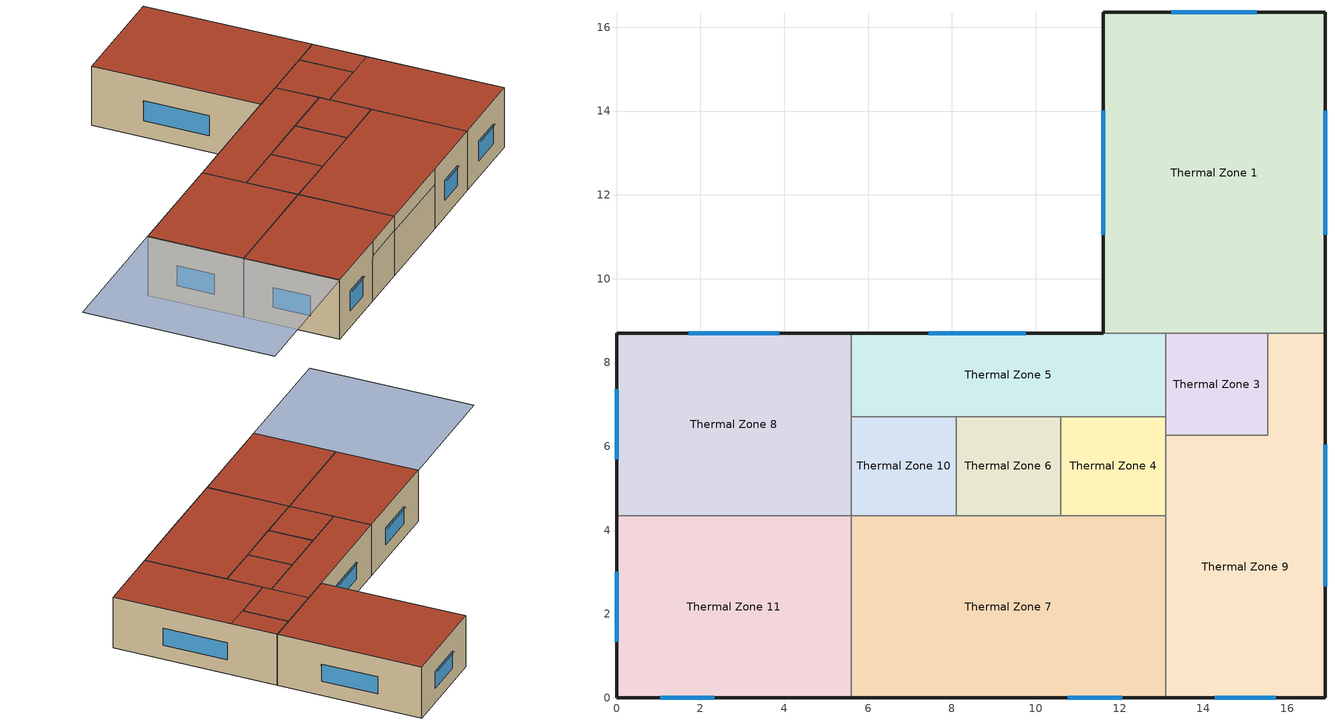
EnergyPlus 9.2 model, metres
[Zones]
Thermal Zone 1
 floor outside (ExtSlabCarpet 4in ClimateZone 1-8): 16.9,16.36 16.9,8.7 11.61,8.7 11.61,16.36 z0.71
 wall outside (ASHRAE 189.1-2009 ExtWall SteelFrame ClimateZone 4-8): 16.9,8.7 16.9,16.36 11.61,16.36 11.61,8.7 z0.71:3.58
 wall to Thermal Zone 3 (Interior Wall): 13.1,8.7 15.54,8.7 z0.71:3.58
 wall to Thermal Zone 5 (Air Wall): 11.61,8.7 13.1,8.7 z0.71:3.58
 wall to Thermal Zone 9 (Air Wall): 15.54,8.7 16.9,8.7 z0.71:3.58
 window (ASHRAE 189.1-2009 ExtWindow ClimateZone alt-res 4-5): 11.61,14.01 11.61,11.05 / 15.28,16.36 13.23,16.36 / 16.9,11.05 16.9,14.01 z1.51:2.47
 roof outside (ASHRAE 189.1-2009 ExtRoof IEAD ClimateZone 2-5): 16.9,8.7 16.9,16.36 11.61,16.36 11.61,8.7 z3.58
Thermal Zone 10
 floor outside (ExtSlabCarpet 4in ClimateZone 1-8): 8.1,6.71 8.1,4.35 5.6,4.35 5.6,6.71 z0.71
 wall to Thermal Zone 5 (Interior Wall): 8.1,6.71 5.6,6.71 z0.71:3.58
 wall to Thermal Zone 6 (Interior Wall): 8.1,4.35 8.1,6.71 z0.71:3.58
 wall to Thermal Zone 7 (Interior Wall): 5.6,4.35 8.1,4.35 z0.71:3.58
 wall to Thermal Zone 8 (Interior Wall): 5.6,6.71 5.6,4.35 z0.71:3.58
 roof outside (ASHRAE 189.1-2009 ExtRoof IEAD ClimateZone 2-5): 8.1,4.35 8.1,6.71 5.6,6.71 5.6,4.35 z3.58
Thermal Zone 11
 floor outside (ExtSlabCarpet 4in ClimateZone 1-8): 5.6,4.35 5.6,0 0,0 0,4.35 z0.71
 wall outside (ASHRAE 189.1-2009 ExtWall SteelFrame ClimateZone 4-8): 0,4.35 0,0 3.37,0 z0.71:3.58; 3.37,0 5.6,0 z2.87:3.58
 wall to Thermal Zone 7 (Air Wall): 5.6,0 5.6,4.35 z0.71:3.58
 wall adiabatic (Interior Wall): 3.37,0 5.6,0 z0.71:2.87
 wall to Thermal Zone 8 (Air Wall): 5.6,4.35 0,4.35 z0.71:3.58
 window (ASHRAE 189.1-2009 ExtWindow ClimateZone alt-res 4-5): 0,3.01 0,1.34 z1.51:2.47; 1.04,0 2.33,0 z1.51:2.48
 roof outside (ASHRAE 189.1-2009 ExtRoof IEAD ClimateZone 2-5): 5.6,0 5.6,4.35 0,4.35 0,0 z3.58
Thermal Zone 3
 floor outside (ExtSlabCarpet 4in ClimateZone 1-8): 15.54,8.7 15.54,6.26 13.1,6.26 13.1,8.7 z0.71
 wall to Thermal Zone 4 (Interior Wall): 13.1,6.71 13.1,6.26 z0.71:3.58
 wall to Thermal Zone 5 (Interior Wall): 13.1,8.7 13.1,6.71 z0.71:3.58
 wall to Thermal Zone 9 (Interior Wall): 13.1,6.26 15.54,6.26 15.54,8.7 z0.71:3.58
 roof outside (ASHRAE 189.1-2009 ExtRoof IEAD ClimateZone 2-5): 15.54,6.26 15.54,8.7 13.1,8.7 13.1,6.26 z3.58
Thermal Zone 4
 floor outside (ExtSlabCarpet 4in ClimateZone 1-8): 13.1,6.71 13.1,4.35 10.6,4.35 10.6,6.71 z0.71
 wall to Thermal Zone 7 (Interior Wall): 10.6,4.35 13.1,4.35 z0.71:3.58
 wall to Thermal Zone 6 (Interior Wall): 10.6,6.71 10.6,4.35 z0.71:3.58
 wall to Thermal Zone 5 (Interior Wall): 13.1,6.71 10.6,6.71 z0.71:3.58
 wall to Thermal Zone 9 (Interior Wall): 13.1,4.35 13.1,6.26 z0.71:3.58
 roof outside (ASHRAE 189.1-2009 ExtRoof IEAD ClimateZone 2-5): 13.1,4.35 13.1,6.71 10.6,6.71 10.6,4.35 z3.58
Thermal Zone 5
 floor outside (ExtSlabCarpet 4in ClimateZone 1-8): 13.1,8.7 13.1,6.71 5.6,6.71 5.6,8.7 z0.71
 wall outside (ASHRAE 189.1-2009 ExtWall SteelFrame ClimateZone 4-8): 11.61,8.7 5.6,8.7 z0.71:3.58
 wall to Thermal Zone 8 (Air Wall): 5.6,8.7 5.6,6.71 z0.71:3.58
 wall to Thermal Zone 6 (Interior Wall): 8.1,6.71 10.6,6.71 z0.71:3.58
 window (ASHRAE 189.1-2009 ExtWindow ClimateZone alt-res 4-5): 9.77,8.7 7.44,8.7 z1.51:2.47
 roof outside (ASHRAE 189.1-2009 ExtRoof IEAD ClimateZone 2-5): 13.1,6.71 13.1,8.7 5.6,8.7 5.6,6.71 z3.58
Thermal Zone 6
 floor outside (ExtSlabCarpet 4in ClimateZone 1-8): 10.6,6.71 10.6,4.35 8.1,4.35 8.1,6.71 z0.71
 wall to Thermal Zone 7 (Interior Wall): 8.1,4.35 10.6,4.35 z0.71:3.58
 roof outside (ASHRAE 189.1-2009 ExtRoof IEAD ClimateZone 2-5): 10.6,4.35 10.6,6.71 8.1,6.71 8.1,4.35 z3.58
Thermal Zone 7
 floor outside (ExtSlabCarpet 4in ClimateZone 1-8): 13.1,4.35 13.1,0 5.6,0 5.6,4.35 z0.71
 wall outside (ASHRAE 189.1-2009 ExtWall SteelFrame ClimateZone 4-8): 5.6,0 9.72,0 z2.87:3.58; 9.72,0 13.1,0 z0.71:3.58
 wall adiabatic (Interior Wall): 5.6,0 9.72,0 z0.71:2.87
 wall to Thermal Zone 9 (Air Wall): 13.1,0 13.1,4.35 z0.71:3.58
 window (ASHRAE 189.1-2009 ExtWindow ClimateZone alt-res 4-5): 10.76,0 12.06,0 z1.51:2.48
 roof outside (ASHRAE 189.1-2009 ExtRoof IEAD ClimateZone 2-5): 13.1,0 13.1,4.35 5.6,4.35 5.6,0 z3.58
Thermal Zone 8
 floor outside (ExtSlabCarpet 4in ClimateZone 1-8): 5.6,8.7 5.6,4.35 0,4.35 0,8.7 z0.71
 wall outside (ASHRAE 189.1-2009 ExtWall SteelFrame ClimateZone 4-8): 5.6,8.7 0,8.7 0,4.35 z0.71:3.58
 window (ASHRAE 189.1-2009 ExtWindow ClimateZone alt-res 4-5): 3.88,8.7 1.72,8.7 / 0,7.36 0,5.69 z1.51:2.47
 roof outside (ASHRAE 189.1-2009 ExtRoof IEAD ClimateZone 2-5): 5.6,4.35 5.6,8.7 0,8.7 0,4.35 z3.58
Thermal Zone 9
 floor outside (ExtSlabCarpet 4in ClimateZone 1-8): 16.9,6.26 16.9,0 13.1,0 13.1,6.26 z0.71; 16.9,8.7 16.9,6.26 15.54,6.26 15.54,8.7 z0.71
 wall outside (ASHRAE 189.1-2009 ExtWall SteelFrame ClimateZone 4-8): 13.1,0 16.9,0 16.9,8.7 z0.71:3.58
 window (ASHRAE 189.1-2009 ExtWindow ClimateZone alt-res 4-5): 16.9,2.67 16.9,6.03 z1.51:2.46; 14.27,0 15.73,0 z1.51:2.48
 roof outside (ASHRAE 189.1-2009 ExtRoof IEAD ClimateZone 2-5): 16.9,6.26 16.9,8.7 15.54,8.7 15.54,6.26 z3.58; 16.9,0 16.9,6.26 13.1,6.26 13.1,0 z3.58
shading: 0,0 0,8.7 -6.71,8.7 -6.71,0 z3.58; 11.61,11.05 11.61,14.01 11.51,14.01 11.51,11.05 z2.47; 13.23,16.36 15.28,16.36 15.28,16.46 13.23,16.46 z2.47; 16.9,14.01 16.9,11.05 17,11.05 17,14.01 z2.47; 2.33,0 1.04,0 1.04,-0.1 2.33,-0.1 z2.48; 0,1.34 0,3.01 -0.1,3.01 -0.1,1.34 z2.47; 7.44,8.7 9.77,8.7 9.77,8.8 7.44,8.8 z2.47; 12.06,0 10.76,0 10.76,-0.1 12.06,-0.1 z2.48; 0,5.69 0,7.36 -0.1,7.36 -0.1,5.69 z2.47; 1.72,8.7 3.88,8.7 3.88,8.8 1.72,8.8 z2.47; 16.9,6.03 16.9,2.67 17,2.67 17,6.03 z2.46; 15.73,0 14.27,0 14.27,-0.1 15.73,-0.1 z2.48
[Building]
Building 1
[Site:Location]
Chicago Midway Ap: Latitude {deg}=41.78; Longitude {deg}=-87.75; Time Zone {hr}=-6; Elevation {m}=186
[SizingPeriod:DesignDay] Day of Month=21; Dry-Bulb Temperature Range Modifier Type=DefaultMultipliers; Barometric Pressure {Pa}=99110; Rain Indicator=No; Snow Indicator=No; Daylight Saving Time Indicator=No
Name | Month | Day Type | Maximum Dry-Bulb Temperature {C} | Daily Dry-Bulb Temperature Range {deltaC} | Humidity Condition Type | Wetbulb or DewPoint at Maximum Dry-Bulb {C} | Wind Speed {m/s} | Wind Direction {deg} | Solar Model Indicator | ASHRAE Clear Sky Optical Depth for Beam Irradiance (taub) | ASHRAE Clear Sky Optical Depth for Diffuse Irradiance (taud) | Enthalpy at Maximum Dry-Bulb {J/kg} | Sky Clearness
Chicago Midway Ap Ann Clg .4% Condns DB=>MWB | 7 | SummerDesignDay | 33.4 | 8.8 | Wetbulb | 23.8 | 5.6 | 220 | ASHRAETau | 0.457 | 2.043
Chicago Midway Ap Ann Clg .4% Condns DP=>MDB | 7 | SummerDesignDay | 29 | 8.8 | Dewpoint | 23.9 | 5.6 | 220 | ASHRAETau | 0.457 | 2.043
Chicago Midway Ap Ann Clg .4% Condns Enth=>MDB | 7 | SummerDesignDay | 31.7 | 8.8 | Enthalpy |  | 5.6 | 220 | ASHRAETau | 0.457 | 2.043 | 79600
Chicago Midway Ap Ann Clg .4% Condns WB=>MDB | 7 | SummerDesignDay | 31.3 | 8.8 | Wetbulb | 25.6 | 5.6 | 220 | ASHRAETau | 0.457 | 2.043
Chicago Midway Ap Ann Htg 99.6% Condns DB | 1 | WinterDesignDay | -18.7 | 0 | Wetbulb | -18.7 | 5.3 | 300 | ASHRAEClearSky |  |  |  | 0
Chicago Midway Ap Ann Htg Wind 99.6% Condns WS=>MCDB | 1 | WinterDesignDay | -3.6 | 0 | Wetbulb | -3.6 | 12.3 | 300 | ASHRAEClearSky |  |  |  | 0
Chicago Midway Ap Ann Hum_n 99.6% Condns DP=>MCDB | 1 | WinterDesignDay | -18 | 0 | Dewpoint | -24.5 | 5.3 | 300 | ASHRAEClearSky |  |  |  | 0
[Material] Thermal Absorptance=0.9
Name | Roughness | Thickness {m} | Conductivity {W/m-K} | Density {kg/m3} | Specific Heat {J/kg-K} | Solar Absorptance | Visible Absorptance
1/2IN Gypsum | Smooth | 0.0127 | 0.16 | 784.9 | 830 | 0.4 | 0.4
G01a 19mm gypsum board | MediumSmooth | 0.019 | 0.16 | 800 | 1090 | 0.4 | 0.4
MAT-CC05 4 HW CONCRETE | Rough | 0.1016 | 1.311 | 2240 | 836.8 | 0.85 | 0.85
Metal Decking | MediumSmooth | 0.0015 | 45.006 | 7680 | 418.4 | 0.6 | 0.6
Roof Insulation [21] | MediumRough | 0.2105 | 0.049 | 265 | 836.8 | 0.7 | 0.7
Roof Membrane | VeryRough | 0.0095 | 0.16 | 1121.29 | 1460 | 0.7 | 0.7
Wall Insulation [39] | MediumRough | 0.1184 | 0.045 | 265 | 836.8 | 0.7 | 0.7
[Material:AirGap]
F04 Wall air space resistance: Thermal Resistance {m2-K/W}=0.15
[Material:NoMass] Roughness=Smooth; Thermal Resistance {m2-K/W}=0.1; Thermal Absorptance=0.9
Name | Solar Absorptance | Visible Absorptance
CP02 CARPET PAD | 0.8 | 0.8
MAT-SHEATH | 0.7 | 0.7
[WindowMaterial:Glazing]
Theoretical Glass [216]: Optical Data Type=SpectralAverage; Thickness {m}=0.003; Solar Transmittance at Normal Incidence=0.3801; Front Side Solar Reflectance at Normal Incidence=0.5699; Back Side Solar Reflectance at Normal Incidence=0; Visible Transmittance at Normal Incidence=0.5079; Front Side Visible Reflectance at Normal Incidence=0.4421; Back Side Visible Reflectance at Normal Incidence=0; Infrared Transmittance at Normal Incidence=0; Front Side Infrared Hemispherical Emissivity=0.9; Back Side Infrared Hemispherical Emissivity=0.9; Conductivity {W/m-K}=0.0133; Dirt Correction Factor for Solar and Visible Transmittance=1; Solar Diffusing=No
[Construction]
Air Wall: G01a 19mm gypsum board
ASHRAE 189.1-2009 ExtRoof IEAD ClimateZone 2-5: Roof Membrane, Roof Insulation [21], Metal Decking
ASHRAE 189.1-2009 ExtWall SteelFrame ClimateZone 4-8: MAT-SHEATH, Wall Insulation [39], 1/2IN Gypsum
ASHRAE 189.1-2009 ExtWindow ClimateZone alt-res 4-5: Theoretical Glass [216]
ExtSlabCarpet 4in ClimateZone 1-8: MAT-CC05 4 HW CONCRETE, CP02 CARPET PAD
Interior Wall: G01a 19mm gypsum board, F04 Wall air space resistance, G01a 19mm gypsum board
[Zone]
Thermal Zone 1; Thermal Zone 10; Thermal Zone 11; Thermal Zone 3; Thermal Zone 4; Thermal Zone 5; Thermal Zone 6; Thermal Zone 7; Thermal Zone 8; Thermal Zone 9
[ZoneControl:Thermostat]
Name | Zone or ZoneList | Control Type Schedule | Control 1
Thermal Zone 1 Thermostat | Thermal Zone 1 | Thermal Zone 1 Thermostat Schedule | Thermal Zone 1 Thermostat
Thermal Zone 10 Thermostat | Thermal Zone 10 | Thermal Zone 10 Thermostat Schedule | Thermal Zone 10 Thermostat
Thermal Zone 11 Thermostat | Thermal Zone 11 | Thermal Zone 11 Thermostat Schedule | Thermal Zone 11 Thermostat
Thermal Zone 3 Thermostat | Thermal Zone 3 | Thermal Zone 3 Thermostat Schedule | Thermal Zone 3 Thermostat
Thermal Zone 4 Thermostat | Thermal Zone 4 | Thermal Zone 4 Thermostat Schedule | Thermal Zone 4 Thermostat
Thermal Zone 5 Thermostat | Thermal Zone 5 | Thermal Zone 5 Thermostat Schedule | Thermal Zone 5 Thermostat
Thermal Zone 6 Thermostat | Thermal Zone 6 | Thermal Zone 6 Thermostat Schedule | Thermal Zone 6 Thermostat
Thermal Zone 7 Thermostat | Thermal Zone 7 | Thermal Zone 7 Thermostat Schedule | Thermal Zone 7 Thermostat
Thermal Zone 8 Thermostat | Thermal Zone 8 | Thermal Zone 8 Thermostat Schedule | Thermal Zone 8 Thermostat
Thermal Zone 9 Thermostat | Thermal Zone 9 | Thermal Zone 9 Thermostat Schedule | Thermal Zone 9 Thermostat
[ThermostatSetpoint:DualSetpoint]
Name | Heating Setpoint Temperature Schedule | Cooling Setpoint Temperature Schedule
Thermal Zone 1 Thermostat; Thermal Zone 10 Thermostat; Thermal Zone 3 Thermostat; Thermal Zone 4 Thermostat; Thermal Zone 5 Thermostat; Thermal Zone 6 Thermostat; Thermal Zone 7 Thermostat; Thermal Zone 8 Thermostat; Thermal Zone 9 Thermostat | MidriseApartment Apartment HtgSetp | MidriseApartment Apartment ClgSetp
Thermal Zone 11 Thermostat | MidriseApartment Office HtgSetp | MidriseApartment Office ClgSetp
[Sizing:Zone] Zone Cooling Design Supply Air Temperature Input Method=SupplyAirTemperature; Zone Cooling Design Supply Air Temperature {C}=14; Zone Cooling Design Supply Air Temperature Difference {deltaC}=11.11; Zone Heating Design Supply Air Temperature Input Method=SupplyAirTemperature; Zone Heating Design Supply Air Temperature {C}=40; Zone Heating Design Supply Air Temperature Difference {deltaC}=11.11; Zone Cooling Design Supply Air Humidity Ratio {kgWater/kgDryAir}=0.0085; Zone Heating Design Supply Air Humidity Ratio {kgWater/kgDryAir}=0.008; Cooling Design Air Flow Method=DesignDay; Cooling Design Air Flow Rate {m3/s}=0; Cooling Minimum Air Flow per Zone Floor Area {m3/s-m2}=0.000762; Cooling Minimum Air Flow {m3/s}=0; Cooling Minimum Air Flow Fraction=0; Heating Design Air Flow Method=DesignDay; Heating Design Air Flow Rate {m3/s}=0; Heating Maximum Air Flow per Zone Floor Area {m3/s-m2}=0.002032; Heating Maximum Air Flow {m3/s}=0.141576; Heating Maximum Air Flow Fraction=0.3; Account for Dedicated Outdoor Air System=No
Name | Design Specification Zone Air Distribution Object | Design Specification Outdoor Air Object
Thermal Zone 1 | Thermal Zone 1 Design Spec Zone Air Dist
Thermal Zone 10 | Thermal Zone 10 Design Spec Zone Air Dist
Thermal Zone 11 | Thermal Zone 11 Design Spec Zone Air Dist | 189.1-2009 - MidriseApartment - Office - CZ4-8 Ventilation
Thermal Zone 3 | Thermal Zone 3 Design Spec Zone Air Dist
Thermal Zone 4 | Thermal Zone 4 Design Spec Zone Air Dist
Thermal Zone 5 | Thermal Zone 5 Design Spec Zone Air Dist
Thermal Zone 6 | Thermal Zone 6 Design Spec Zone Air Dist
Thermal Zone 7 | Thermal Zone 7 Design Spec Zone Air Dist
Thermal Zone 8 | Thermal Zone 8 Design Spec Zone Air Dist
Thermal Zone 9 | Thermal Zone 9 Design Spec Zone Air Dist
[DesignSpecification:ZoneAirDistribution] Zone Air Distribution Effectiveness in Cooling Mode=1; Zone Air Distribution Effectiveness in Heating Mode=1
Thermal Zone 1 Design Spec Zone Air Dist; Thermal Zone 10 Design Spec Zone Air Dist; Thermal Zone 11 Design Spec Zone Air Dist; Thermal Zone 3 Design Spec Zone Air Dist; Thermal Zone 4 Design Spec Zone Air Dist; Thermal Zone 5 Design Spec Zone Air Dist; Thermal Zone 6 Design Spec Zone Air Dist; Thermal Zone 7 Design Spec Zone Air Dist; Thermal Zone 8 Design Spec Zone Air Dist; Thermal Zone 9 Design Spec Zone Air Dist
[DesignSpecification:OutdoorAir]
189.1-2009 - MidriseApartment - Office - CZ4-8 Ventilation: Outdoor Air Method=Sum; Outdoor Air Flow per Person {m3/s-person}=0.00943895; Outdoor Air Flow per Zone Floor Area {m3/s-m2}=0; Outdoor Air Flow per Zone {m3/s}=0; Outdoor Air Flow Air Changes per Hour {1/hr}=0
[ZoneVentilation:DesignFlowRate]
Thermal Zone 11 Ventilation per Person: Zone or ZoneList=Thermal Zone 11; Schedule=MidriseApartment Office Occ; Design Flow Rate Calculation Method=Flow/Person; Flow Rate per Person {m3/s-person}=0.00943895
[Zone equipment]
Thermal Zone 1: Thermal Zone 1 Ideal Loads Air System
Thermal Zone 10: Thermal Zone 10 Ideal Loads Air System
Thermal Zone 11: Thermal Zone 11 Ideal Loads Air System
Thermal Zone 3: Thermal Zone 3 Ideal Loads Air System
Thermal Zone 4: Thermal Zone 4 Ideal Loads Air System
Thermal Zone 5: Thermal Zone 5 Ideal Loads Air System
Thermal Zone 6: Thermal Zone 6 Ideal Loads Air System
Thermal Zone 7: Thermal Zone 7 Ideal Loads Air System
Thermal Zone 8: Thermal Zone 8 Ideal Loads Air System
Thermal Zone 9: Thermal Zone 9 Ideal Loads Air System
[ZoneHVAC:IdealLoadsAirSystem] Maximum Heating Supply Air Temperature [C]=50; Minimum Cooling Supply Air Temperature [C]=13; Maximum Heating Supply Air Humidity Ratio [kg-H20/kg-air]=0.0156; Minimum Cooling Supply Air Humidity Ratio [kg-H20/kg-air]=0.0077; Heating Limit=NoLimit; Cooling Limit=NoLimit; Dehumidification Control Type=ConstantSensibleHeatRatio; Cooling Sensible Heat Ratio=0.7; Humidification Control Type=None; Demand Controlled Ventilation Type=None; Outdoor Air Economizer Type=NoEconomizer; Heat Recovery Type=None; Sensible Heat Recovery Effectiveness=0.7; Latent Heat Recovery Effectiveness=0.65
Thermal Zone 1 Ideal Loads Air System; Thermal Zone 10 Ideal Loads Air System; Thermal Zone 11 Ideal Loads Air System; Thermal Zone 3 Ideal Loads Air System; Thermal Zone 4 Ideal Loads Air System; Thermal Zone 5 Ideal Loads Air System; Thermal Zone 6 Ideal Loads Air System; Thermal Zone 7 Ideal Loads Air System; Thermal Zone 8 Ideal Loads Air System; Thermal Zone 9 Ideal Loads Air System
[Schedule:Compact]
Thermal Zone 1 Thermostat Schedule; Thermal Zone 10 Thermostat Schedule; Thermal Zone 11 Thermostat Schedule; Thermal Zone 3 Thermostat Schedule; Thermal Zone 4 Thermostat Schedule; Thermal Zone 5 Thermostat Schedule; Thermal Zone 6 Thermostat Schedule; Thermal Zone 7 Thermostat Schedule; Thermal Zone 8 Thermostat Schedule; Thermal Zone 9 Thermostat Schedule: Through: 12/31, For: AllDays, Until: 24:00, 4
[Schedule:Day:Interval]
MidriseApartment Apartment HtgSetp Default Schedule; Schedule Day 5; Schedule Day 4: No, 24:00, 21.1
MidriseApartment Apartment ClgSetp Default Schedule; Schedule Day 3; Schedule Day 2: No, 24:00, 23.9
MidriseApartment Office HtgSetp Default Schedule; MidriseApartment Office HtgSetp Winter Design Day: No, 07:00, 15.6, 08:00, 18.3, 17:00, 21.1, 18:00, 18.3, 24:00, 15.6
MidriseApartment Office HtgSetp Summer Design Day: No, 24:00, 15.6
MidriseApartment Office ClgSetp Default Schedule; MidriseApartment Office ClgSetp Summer Design Day: No, 07:00, 29.4, 08:00, 26.7, 17:00, 23.9, 18:00, 26.7, 24:00, 29.4
MidriseApartment Office ClgSetp Winter Design Day: No, 24:00, 29.4
MidriseApartment Office Occ Default Schedule; MidriseApartment Office Occ Summer Design Day; MidriseApartment Office Occ Winter Design Day: No, 08:00, 0, 12:00, 1, 13:00, 0.5, 17:00, 1, 24:00, 0
MidriseApartment Office Occ Rule 1 Day Schedule: No, 24:00, 0
[Schedule:Week:Daily]
MidriseApartment Apartment HtgSetp Week Rule - Jan1-Dec31: MidriseApartment Apartment HtgSetp Default Schedule, MidriseApartment Apartment HtgSetp Default Schedule, MidriseApartment Apartment HtgSetp Default Schedule, MidriseApartment Apartment HtgSetp Default Schedule, MidriseApartment Apartment HtgSetp Default Schedule, MidriseApartment Apartment HtgSetp Default Schedule, MidriseApartment Apartment HtgSetp Default Schedule, MidriseApartment Apartment HtgSetp Default Schedule, Schedule Day 5, Schedule Day 4, MidriseApartment Apartment HtgSetp Default Schedule, MidriseApartment Apartment HtgSetp Default Schedule
MidriseApartment Apartment ClgSetp Week Rule - Jan1-Dec31: MidriseApartment Apartment ClgSetp Default Schedule, MidriseApartment Apartment ClgSetp Default Schedule, MidriseApartment Apartment ClgSetp Default Schedule, MidriseApartment Apartment ClgSetp Default Schedule, MidriseApartment Apartment ClgSetp Default Schedule, MidriseApartment Apartment ClgSetp Default Schedule, MidriseApartment Apartment ClgSetp Default Schedule, MidriseApartment Apartment ClgSetp Default Schedule, Schedule Day 3, Schedule Day 2, MidriseApartment Apartment ClgSetp Default Schedule, MidriseApartment Apartment ClgSetp Default Schedule
MidriseApartment Office HtgSetp Week Rule - Jan1-Dec31: MidriseApartment Office HtgSetp Default Schedule, MidriseApartment Office HtgSetp Default Schedule, MidriseApartment Office HtgSetp Default Schedule, MidriseApartment Office HtgSetp Default Schedule, MidriseApartment Office HtgSetp Default Schedule, MidriseApartment Office HtgSetp Default Schedule, MidriseApartment Office HtgSetp Default Schedule, MidriseApartment Office HtgSetp Default Schedule, MidriseApartment Office HtgSetp Summer Design Day, MidriseApartment Office HtgSetp Winter Design Day, MidriseApartment Office HtgSetp Default Schedule, MidriseApartment Office HtgSetp Default Schedule
MidriseApartment Office ClgSetp Week Rule - Jan1-Dec31: MidriseApartment Office ClgSetp Default Schedule, MidriseApartment Office ClgSetp Default Schedule, MidriseApartment Office ClgSetp Default Schedule, MidriseApartment Office ClgSetp Default Schedule, MidriseApartment Office ClgSetp Default Schedule, MidriseApartment Office ClgSetp Default Schedule, MidriseApartment Office ClgSetp Default Schedule, MidriseApartment Office ClgSetp Default Schedule, MidriseApartment Office ClgSetp Summer Design Day, MidriseApartment Office ClgSetp Winter Design Day, MidriseApartment Office ClgSetp Default Schedule, MidriseApartment Office ClgSetp Default Schedule
MidriseApartment Office Occ Week Rule - Jan1-Dec31: MidriseApartment Office Occ Rule 1 Day Schedule, MidriseApartment Office Occ Default Schedule, MidriseApartment Office Occ Default Schedule, MidriseApartment Office Occ Default Schedule, MidriseApartment Office Occ Default Schedule, MidriseApartment Office Occ Default Schedule, MidriseApartment Office Occ Rule 1 Day Schedule, MidriseApartment Office Occ Default Schedule, MidriseApartment Office Occ Summer Design Day, MidriseApartment Office Occ Winter Design Day, MidriseApartment Office Occ Default Schedule, MidriseApartment Office Occ Default Schedule
[Schedule:Year]
MidriseApartment Apartment HtgSetp: MidriseApartment Apartment HtgSetp Week Rule - Jan1-Dec31, 1, 1, 12, 31
MidriseApartment Apartment ClgSetp: MidriseApartment Apartment ClgSetp Week Rule - Jan1-Dec31, 1, 1, 12, 31
MidriseApartment Office HtgSetp: MidriseApartment Office HtgSetp Week Rule - Jan1-Dec31, 1, 1, 12, 31
MidriseApartment Office ClgSetp: MidriseApartment Office ClgSetp Week Rule - Jan1-Dec31, 1, 1, 12, 31
MidriseApartment Office Occ: MidriseApartment Office Occ Week Rule - Jan1-Dec31, 1, 1, 12, 31
